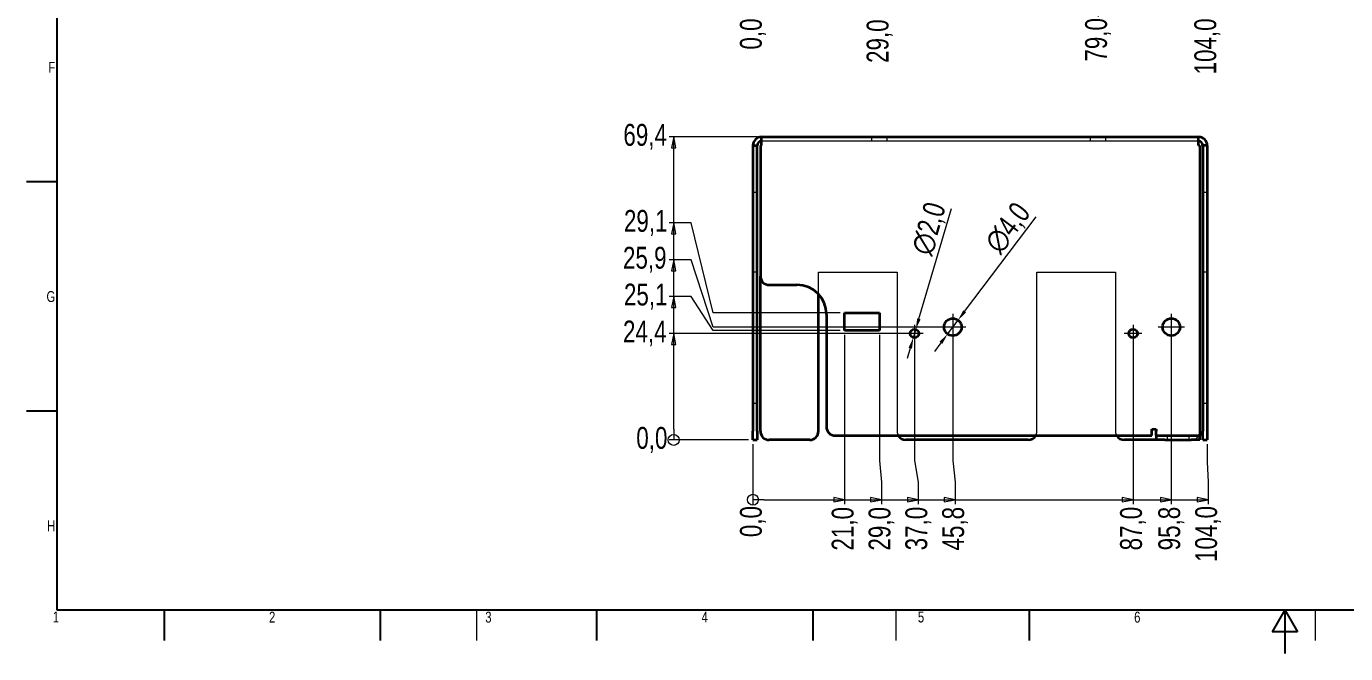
# Model space of a CAD drawing. Header units: millimetres. Extents: x 15 to 597, y -3 to 423.
# Drawn here: x 18 to 319.9, y -3 to 140.6 of the extents above; entities that cross this region are included whole.
import ezdxf

# ---------------------------------------------------------------- set-up
doc = ezdxf.new("R2010")
doc.units = ezdxf.units.MM
doc.layers.get('0').update_dxf_attribs({"lineweight": 25})
doc.layers.add('Arestas Visíveis', color=7, linetype='Continuous', lineweight=35)
doc.layers.add('Legenda', color=7, linetype='Continuous', lineweight=25)
for name, color, linetype, lineweight, true_color in [('Dimensão', 98, 'Continuous', 18, 0x006400), ('Linha de Centro de Dobras', 174, 'Continuous', 18, 0x0000a0), ('Linhas Invisíveis', 151, 'Continuous', 18, 0x87c4ff), ('Marca de Centro', 174, 'Continuous', 18, 0x0000a0)]:
    doc.layers.add(name, color=color, linetype=linetype, lineweight=lineweight, true_color=true_color)
doc.styles.add('Texto_2_5 - LNLS', font='swisscl.ttf')
doc.styles.add('Texto_5_COTA', font='swisscli.ttf')
doc.dimstyles.new('PADRAO-LNLS', dxfattribs={"dimtxt": 5, "dimasz": 2.5, "dimexe": 1, "dimexo": 1, "dimgap": 0.25, "dimtad": 1, "dimdec": 1, "dimrnd": 1e-08, "dimzin": 0, "dimtxsty": 'Texto_5_COTA', "dimcen": 0.09, "dimdle": 4, "dimclrd": 98, "dimclre": 98, "dimclrt": 1, "dimadec": 1, "dimazin": 0, "dimtfac": 0.3, "dimtdec": 3, "dimtmove": 0, "dimatfit": 3, "dimfxl": 1, "dimtolj": 1, "dimtzin": 0, "dimlwd": 15, "dimlwe": 15, "dimarcsym": 0})

# ---------------------------------------------------------------- blocks, each defined once
blk = doc.blocks.new('Borders A2')
at = {"layer": 'Legenda'}
for p, q in [((25, 413), (25, 7)), ((25, 105), (18, 105)), ((25, 52.5), (18, 52.5)), ((25, 7), (587, 7)), ((49.5, 7), (49.5, 0)), ((99, 7), (99, 0)), ((148.5, 7), (148.5, 0)), ((198, 7), (198, 0)), ((247.5, 7), (247.5, 0)), ((306, 7), (303.11, 2)), ((306, 7), (306, -3)), ((306, 7), (308.89, 2)), ((308.89, 2), (303.11, 2))]:
    blk.add_line(p, q, dxfattribs=at)
at = {"layer": 'Linha de Centro de Dobras'}
for p, q in [((121, 7), (121, 0)), ((217, 7), (217, 0)), ((313, 7), (313, 0))]:
    blk.add_line(p, q, dxfattribs=at)
at = {"layer": 'Legenda', "color": 236, "true_color": 0x800040, "char_height": 2.5, "style": 'Texto_2_5 - LNLS'}
for s, insert, attachment_point in [('F', (24.6, 131.25), 6), ('G', (24.6, 78.75), 6), ('H', (24.6, 26.25), 6), ('1', (24.75, 6.64), 2), ('2', (74.25, 6.6), 2), ('3', (123.75, 6.6), 2), ('4', (173.25, 6.64), 2), ('5', (222.75, 6.64), 2), ('6', (272.25, 6.6), 2)]:
    blk.add_mtext(s, dxfattribs=dict(at, insert=insert, attachment_point=attachment_point))
blk = doc.blocks.new('*D24')
at = {"layer": 'Defpoints', "color": 0, "linetype": 'Continuous', "transparency": 16777216}
for p in [(221.56, 71.26), (221, 69.34)]:
    blk.add_point(p, dxfattribs=at)
at = {"layer": 'Dimensão', "color": 98, "linetype": 'Continuous', "lineweight": 15, "true_color": 0x006400, "transparency": 16777216}
for p, q in [((222.27, 73.66), (229.75, 98.96)), ((221, 69.34), (221.56, 71.26)), ((220.29, 66.95), (219.58, 64.55))]:
    blk.add_line(p, q, dxfattribs=at)
at = {"layer": 'Dimensão', "color": 98, "linetype": 'Continuous', "true_color": 0x006400, "transparency": 16777216}
for points in [[(221.87, 73.78), (222.67, 73.54), (221.56, 71.26)], [(219.89, 67.06), (220.69, 66.83), (221, 69.34)]]:
    blk.add_solid(points, dxfattribs=at)
at = {"layer": 'Dimensão', "color": 1, "linetype": 'Continuous', "lineweight": 18, "transparency": 16777216, "insert": (224.83, 94.21), "char_height": 5, "attachment_point": 5, "rotation": 73.5319, "style": 'Texto_5_COTA'}
blk.add_mtext('\\A1;∅2,0', dxfattribs=at)
blk = doc.blocks.new('*D25')
at = {"layer": 'Defpoints', "color": 0, "linetype": 'Continuous', "transparency": 16777216}
for p in [(231.24, 73.37), (228.83, 70.18)]:
    blk.add_point(p, dxfattribs=at)
at = {"layer": 'Dimensão', "color": 98, "linetype": 'Continuous', "lineweight": 15, "true_color": 0x006400, "transparency": 16777216}
for p, q in [((232.74, 75.37), (249.09, 97.01)), ((228.83, 70.18), (231.24, 73.37)), ((227.32, 68.19), (225.81, 66.19))]:
    blk.add_line(p, q, dxfattribs=at)
at = {"layer": 'Dimensão', "color": 98, "linetype": 'Continuous', "true_color": 0x006400, "transparency": 16777216}
for points in [[(232.41, 75.62), (233.08, 75.12), (231.24, 73.37)], [(226.99, 68.44), (227.65, 67.94), (228.83, 70.18)]]:
    blk.add_solid(points, dxfattribs=at)
at = {"layer": 'Dimensão', "color": 1, "linetype": 'Continuous', "lineweight": 18, "transparency": 16777216, "insert": (242.81, 94.3), "char_height": 5, "attachment_point": 5, "rotation": 52.9363, "style": 'Texto_5_COTA'}
blk.add_mtext('\\A1;∅4,0', dxfattribs=at)
blk = doc.blocks.new('*D34')
at = {"layer": 'Defpoints', "color": 0, "linetype": 'Continuous', "transparency": 16777216}
for p in [(184.28, 158.98), (184.28, 158.98), (184.28, 142.89)]:
    blk.add_point(p, dxfattribs=at)
at = {"layer": 'Dimensão', "color": 98, "linetype": 'Continuous', "lineweight": 15, "true_color": 0x006400, "transparency": 16777216}
blk.add_line((184.28, 157.98), (184.28, 142.89), dxfattribs=at)
at = {"layer": 'Dimensão', "color": 1, "linetype": 'Continuous', "lineweight": 18, "transparency": 16777216, "insert": (184.28, 138.89), "char_height": 5, "attachment_point": 5, "rotation": 90, "style": 'Texto_5_COTA'}
blk.add_mtext('\\A1;0,0', dxfattribs=at)
blk = doc.blocks.new('*D35')
at = {"layer": 'Defpoints', "color": 0, "linetype": 'Continuous', "transparency": 16777216}
for p in [(213.28, 209.27), (184.28, 158.98), (213.28, 142.89)]:
    blk.add_point(p, dxfattribs=at)
at = {"layer": 'Dimensão', "color": 98, "linetype": 'Continuous', "lineweight": 15, "true_color": 0x006400, "transparency": 16777216}
blk.add_line((213.28, 208.27), (213.28, 142.89), dxfattribs=at)
at = {"layer": 'Dimensão', "color": 1, "linetype": 'Continuous', "lineweight": 18, "transparency": 16777216, "insert": (213.28, 137.25), "char_height": 5, "attachment_point": 5, "rotation": 90, "style": 'Texto_5_COTA'}
blk.add_mtext('\\A1;29,0', dxfattribs=at)
blk = doc.blocks.new('*D36')
at = {"layer": 'Defpoints', "color": 0, "linetype": 'Continuous', "transparency": 16777216}
for p in [(263.28, 209.27), (184.28, 158.98), (263.28, 142.89)]:
    blk.add_point(p, dxfattribs=at)
at = {"layer": 'Dimensão', "color": 98, "linetype": 'Continuous', "lineweight": 15, "true_color": 0x006400, "transparency": 16777216}
blk.add_line((263.28, 208.27), (263.28, 142.89), dxfattribs=at)
at = {"layer": 'Dimensão', "color": 1, "linetype": 'Continuous', "lineweight": 18, "transparency": 16777216, "insert": (263.28, 137.55), "char_height": 5, "attachment_point": 5, "rotation": 90, "style": 'Texto_5_COTA'}
blk.add_mtext('\\A1;79,0', dxfattribs=at)
blk = doc.blocks.new('*D37')
at = {"layer": 'Defpoints', "color": 0, "linetype": 'Continuous', "transparency": 16777216}
for p in [(184.28, 158.98), (288.28, 158.98), (288.28, 142.89)]:
    blk.add_point(p, dxfattribs=at)
at = {"layer": 'Dimensão', "color": 98, "linetype": 'Continuous', "lineweight": 15, "true_color": 0x006400, "transparency": 16777216}
blk.add_line((288.28, 157.98), (288.28, 142.89), dxfattribs=at)
at = {"layer": 'Dimensão', "color": 1, "linetype": 'Continuous', "lineweight": 18, "transparency": 16777216, "insert": (288.28, 136.05), "char_height": 5, "attachment_point": 5, "rotation": 90, "style": 'Texto_5_COTA'}
blk.add_mtext('\\A1;104,0', dxfattribs=at)
blk = doc.blocks.new('*D42')
at = {"layer": 'Defpoints', "color": 0, "linetype": 'Continuous', "transparency": 16777216}
for p in [(165.15, 45.93), (184.28, 45.93), (184.28, 45.93)]:
    blk.add_point(p, dxfattribs=at)
at = {"layer": 'Dimensão', "color": 98, "linetype": 'Continuous', "lineweight": 15, "true_color": 0x006400, "transparency": 16777216}
blk.add_line((183.28, 45.93), (165.15, 45.93), dxfattribs=at)
at = {"layer": 'Dimensão', "color": 1, "linetype": 'Continuous', "lineweight": 18, "transparency": 16777216, "insert": (161.15, 45.93), "char_height": 5, "attachment_point": 5, "style": 'Texto_5_COTA'}
blk.add_mtext('\\A1;0,0', dxfattribs=at)
blk = doc.blocks.new('*D43')
at = {"layer": 'Defpoints', "color": 0, "linetype": 'Continuous', "transparency": 16777216}
for p in [(165.15, 70.3), (221.28, 70.3), (184.28, 45.93)]:
    blk.add_point(p, dxfattribs=at)
at = {"layer": 'Dimensão', "color": 98, "linetype": 'Continuous', "lineweight": 15, "true_color": 0x006400, "transparency": 16777216}
blk.add_line((220.28, 70.3), (165.15, 70.3), dxfattribs=at)
at = {"layer": 'Dimensão', "color": 1, "linetype": 'Continuous', "lineweight": 18, "transparency": 16777216, "insert": (159.53, 70.3), "char_height": 5, "attachment_point": 5, "style": 'Texto_5_COTA'}
blk.add_mtext('\\A1;24,4', dxfattribs=at)
blk = doc.blocks.new('*D44')
at = {"layer": 'Defpoints', "color": 0, "linetype": 'Continuous', "transparency": 16777216}
for p in [(165.15, 87.19), (230.03, 71.78), (184.28, 45.93)]:
    blk.add_point(p, dxfattribs=at)
at = {"layer": 'Dimensão', "color": 98, "linetype": 'Continuous', "lineweight": 15, "true_color": 0x006400, "transparency": 16777216}
for p, q in [((170.15, 87.19), (165.15, 87.19)), ((175.15, 71.78), (170.15, 87.19)), ((229.03, 71.78), (175.15, 71.78))]:
    blk.add_line(p, q, dxfattribs=at)
at = {"layer": 'Dimensão', "color": 1, "linetype": 'Continuous', "lineweight": 18, "transparency": 16777216, "insert": (159.53, 87.19), "char_height": 5, "attachment_point": 5, "style": 'Texto_5_COTA'}
blk.add_mtext('\\A1;25,9', dxfattribs=at)
blk = doc.blocks.new('*D45')
at = {"layer": 'Defpoints', "color": 0, "linetype": 'Continuous', "transparency": 16777216}
for p in [(165.15, 78.76), (205.28, 71.02), (184.28, 45.93)]:
    blk.add_point(p, dxfattribs=at)
at = {"layer": 'Dimensão', "color": 98, "linetype": 'Continuous', "lineweight": 15, "true_color": 0x006400, "transparency": 16777216}
for p, q in [((170.15, 78.76), (165.15, 78.76)), ((175.15, 71.02), (170.15, 78.76)), ((204.28, 71.02), (175.15, 71.02))]:
    blk.add_line(p, q, dxfattribs=at)
at = {"layer": 'Dimensão', "color": 1, "linetype": 'Continuous', "lineweight": 18, "transparency": 16777216, "insert": (159.75, 78.76), "char_height": 5, "attachment_point": 5, "style": 'Texto_5_COTA'}
blk.add_mtext('\\A1;25,1', dxfattribs=at)
blk = doc.blocks.new('*D46')
at = {"layer": 'Defpoints', "color": 0, "linetype": 'Continuous', "transparency": 16777216}
for p in [(165.15, 95.63), (205.28, 75.02), (184.28, 45.93)]:
    blk.add_point(p, dxfattribs=at)
at = {"layer": 'Dimensão', "color": 98, "linetype": 'Continuous', "lineweight": 15, "true_color": 0x006400, "transparency": 16777216}
for p, q in [((170.15, 95.63), (165.15, 95.63)), ((175.15, 75.02), (170.15, 95.63)), ((204.28, 75.02), (175.15, 75.02))]:
    blk.add_line(p, q, dxfattribs=at)
at = {"layer": 'Dimensão', "color": 1, "linetype": 'Continuous', "lineweight": 18, "transparency": 16777216, "insert": (159.75, 95.63), "char_height": 5, "attachment_point": 5, "style": 'Texto_5_COTA'}
blk.add_mtext('\\A1;29,1', dxfattribs=at)
blk = doc.blocks.new('*D47')
at = {"layer": 'Defpoints', "color": 0, "linetype": 'Continuous', "transparency": 16777216}
for p in [(165.15, 115.33), (186.28, 115.33), (184.28, 45.93)]:
    blk.add_point(p, dxfattribs=at)
at = {"layer": 'Dimensão', "color": 98, "linetype": 'Continuous', "lineweight": 15, "true_color": 0x006400, "transparency": 16777216}
blk.add_line((185.28, 115.33), (165.15, 115.33), dxfattribs=at)
at = {"layer": 'Dimensão', "color": 1, "linetype": 'Continuous', "lineweight": 18, "transparency": 16777216, "insert": (159.62, 115.33), "char_height": 5, "attachment_point": 5, "style": 'Texto_5_COTA'}
blk.add_mtext('\\A1;69,4', dxfattribs=at)
blk = doc.blocks.new('2dTransSymbol3')
at = {"layer": 'Dimensão'}
for p, q in [((166.15, 115.33), (165.65, 112.83)), ((166.15, 112.83), (166.15, 115.33)), ((166.65, 112.83), (166.15, 115.33)), ((165.65, 112.83), (166.65, 112.83)), ((166.15, 95.63), (166.15, 112.83)), ((166.15, 95.63), (165.65, 93.13)), ((166.15, 93.13), (166.15, 95.63)), ((166.65, 93.13), (166.15, 95.63)), ((165.65, 93.13), (166.65, 93.13)), ((166.15, 87.19), (166.15, 93.13)), ((166.15, 87.19), (165.65, 84.69)), ((165.65, 84.69), (166.65, 84.69)), ((166.15, 84.69), (166.15, 87.19)), ((166.65, 84.69), (166.15, 87.19)), ((166.15, 78.76), (166.15, 84.69)), ((166.15, 78.76), (165.65, 76.26)), ((166.15, 76.26), (166.15, 78.76)), ((166.65, 76.26), (166.15, 78.76)), ((165.65, 76.26), (166.65, 76.26)), ((166.15, 70.3), (166.15, 76.26)), ((166.15, 70.3), (165.65, 67.8)), ((166.15, 67.8), (166.15, 70.3)), ((166.65, 67.8), (166.15, 70.3)), ((165.65, 67.8), (166.65, 67.8)), ((166.15, 48.43), (166.15, 67.8)), ((166.15, 48.43), (166.15, 45.93))]:
    blk.add_line(p, q, dxfattribs=at)
at = {"layer": 'Dimensão', "flags": 128}
for points in [[(166.65, 112.83), (166.15, 115.33), (165.65, 112.83), (166.65, 112.83)], [(166.65, 93.13), (166.15, 95.63), (165.65, 93.13), (166.65, 93.13)], [(166.65, 84.69), (166.15, 87.19), (165.65, 84.69), (166.65, 84.69)], [(166.65, 76.26), (166.15, 78.76), (165.65, 76.26), (166.65, 76.26)], [(166.65, 67.8), (166.15, 70.3), (165.65, 67.8), (166.65, 67.8)]]:
    blk.add_lwpolyline(points, dxfattribs=at)
at = {"layer": 'Dimensão'}
blk.add_circle((166.15, 45.93), 1.25, dxfattribs=at)
for points in [[(166.65, 112.83), (166.15, 115.33), (165.65, 112.83), (166.65, 112.83)], [(166.65, 93.13), (166.15, 95.63), (165.65, 93.13), (166.65, 93.13)], [(166.65, 84.69), (166.15, 87.19), (165.65, 84.69), (166.65, 84.69)], [(166.65, 76.26), (166.15, 78.76), (165.65, 76.26), (166.65, 76.26)], [(166.65, 67.8), (166.15, 70.3), (165.65, 67.8), (166.65, 67.8)]]:
    blk.add_solid(points, dxfattribs=at)
blk = doc.blocks.new('*D49')
at = {"layer": 'Defpoints', "color": 0, "linetype": 'Continuous', "transparency": 16777216}
for p in [(184.28, 45.93), (184.28, 45.93), (184.28, 31.24)]:
    blk.add_point(p, dxfattribs=at)
at = {"layer": 'Dimensão', "color": 98, "linetype": 'Continuous', "lineweight": 15, "true_color": 0x006400, "transparency": 16777216}
blk.add_line((184.28, 44.93), (184.28, 31.24), dxfattribs=at)
at = {"layer": 'Dimensão', "color": 1, "linetype": 'Continuous', "lineweight": 18, "transparency": 16777216, "insert": (184.28, 27.24), "char_height": 5, "attachment_point": 5, "rotation": 90, "style": 'Texto_5_COTA'}
blk.add_mtext('\\A1;0,0', dxfattribs=at)
blk = doc.blocks.new('*D50')
at = {"layer": 'Defpoints', "color": 0, "linetype": 'Continuous', "transparency": 16777216}
for p in [(205.28, 71.02), (184.28, 45.93), (205.28, 31.24)]:
    blk.add_point(p, dxfattribs=at)
at = {"layer": 'Dimensão', "color": 98, "linetype": 'Continuous', "lineweight": 15, "true_color": 0x006400, "transparency": 16777216}
blk.add_line((205.28, 70.02), (205.28, 31.24), dxfattribs=at)
at = {"layer": 'Dimensão', "color": 1, "linetype": 'Continuous', "lineweight": 18, "transparency": 16777216, "insert": (205.28, 25.59), "char_height": 5, "attachment_point": 5, "rotation": 90, "style": 'Texto_5_COTA'}
blk.add_mtext('\\A1;21,0', dxfattribs=at)
blk = doc.blocks.new('*D51')
at = {"layer": 'Defpoints', "color": 0, "linetype": 'Continuous', "transparency": 16777216}
for p in [(213.28, 71.02), (184.28, 45.93), (213.72, 31.24)]:
    blk.add_point(p, dxfattribs=at)
at = {"layer": 'Dimensão', "color": 98, "linetype": 'Continuous', "lineweight": 15, "true_color": 0x006400, "transparency": 16777216}
for p, q in [((213.28, 70.02), (213.28, 41.24)), ((213.28, 41.24), (213.72, 36.24)), ((213.72, 36.24), (213.72, 31.24))]:
    blk.add_line(p, q, dxfattribs=at)
at = {"layer": 'Dimensão', "color": 1, "linetype": 'Continuous', "lineweight": 18, "transparency": 16777216, "insert": (213.72, 25.59), "char_height": 5, "attachment_point": 5, "rotation": 90, "style": 'Texto_5_COTA'}
blk.add_mtext('\\A1;29,0', dxfattribs=at)
blk = doc.blocks.new('*D52')
at = {"layer": 'Defpoints', "color": 0, "linetype": 'Continuous', "transparency": 16777216}
for p in [(221.28, 70.3), (184.28, 45.93), (222.14, 31.24)]:
    blk.add_point(p, dxfattribs=at)
at = {"layer": 'Dimensão', "color": 98, "linetype": 'Continuous', "lineweight": 15, "true_color": 0x006400, "transparency": 16777216}
for p, q in [((221.28, 69.3), (221.28, 41.24)), ((221.28, 41.24), (222.14, 36.24)), ((222.14, 36.24), (222.14, 31.24))]:
    blk.add_line(p, q, dxfattribs=at)
at = {"layer": 'Dimensão', "color": 1, "linetype": 'Continuous', "lineweight": 18, "transparency": 16777216, "insert": (222.14, 25.64), "char_height": 5, "attachment_point": 5, "rotation": 90, "style": 'Texto_5_COTA'}
blk.add_mtext('\\A1;37,0', dxfattribs=at)
blk = doc.blocks.new('*D53')
at = {"layer": 'Defpoints', "color": 0, "linetype": 'Continuous', "transparency": 16777216}
for p in [(230.03, 71.78), (184.28, 45.93), (230.57, 31.24)]:
    blk.add_point(p, dxfattribs=at)
at = {"layer": 'Dimensão', "color": 98, "linetype": 'Continuous', "lineweight": 15, "true_color": 0x006400, "transparency": 16777216}
for p, q in [((230.03, 70.78), (230.03, 41.24)), ((230.03, 41.24), (230.57, 36.24)), ((230.57, 36.24), (230.57, 31.24))]:
    blk.add_line(p, q, dxfattribs=at)
at = {"layer": 'Dimensão', "color": 1, "linetype": 'Continuous', "lineweight": 18, "transparency": 16777216, "insert": (230.57, 25.61), "char_height": 5, "attachment_point": 5, "rotation": 90, "style": 'Texto_5_COTA'}
blk.add_mtext('\\A1;45,8', dxfattribs=at)
blk = doc.blocks.new('*D54')
at = {"layer": 'Defpoints', "color": 0, "linetype": 'Continuous', "transparency": 16777216}
for p in [(271.28, 70.3), (184.28, 45.93), (271.28, 31.24)]:
    blk.add_point(p, dxfattribs=at)
at = {"layer": 'Dimensão', "color": 98, "linetype": 'Continuous', "lineweight": 15, "true_color": 0x006400, "transparency": 16777216}
blk.add_line((271.28, 69.3), (271.28, 31.24), dxfattribs=at)
at = {"layer": 'Dimensão', "color": 1, "linetype": 'Continuous', "lineweight": 18, "transparency": 16777216, "insert": (271.28, 25.63), "char_height": 5, "attachment_point": 5, "rotation": 90, "style": 'Texto_5_COTA'}
blk.add_mtext('\\A1;87,0', dxfattribs=at)
blk = doc.blocks.new('*D55')
at = {"layer": 'Defpoints', "color": 0, "linetype": 'Continuous', "transparency": 16777216}
for p in [(280.03, 71.78), (184.28, 45.93), (280.03, 31.24)]:
    blk.add_point(p, dxfattribs=at)
at = {"layer": 'Dimensão', "color": 98, "linetype": 'Continuous', "lineweight": 15, "true_color": 0x006400, "transparency": 16777216}
blk.add_line((280.03, 70.78), (280.03, 31.24), dxfattribs=at)
at = {"layer": 'Dimensão', "color": 1, "linetype": 'Continuous', "lineweight": 18, "transparency": 16777216, "insert": (280.03, 25.64), "char_height": 5, "attachment_point": 5, "rotation": 90, "style": 'Texto_5_COTA'}
blk.add_mtext('\\A1;95,8', dxfattribs=at)
blk = doc.blocks.new('*D56')
at = {"layer": 'Defpoints', "color": 0, "linetype": 'Continuous', "transparency": 16777216}
for p in [(184.28, 45.93), (288.28, 45.93), (288.47, 31.24)]:
    blk.add_point(p, dxfattribs=at)
at = {"layer": 'Dimensão', "color": 98, "linetype": 'Continuous', "lineweight": 15, "true_color": 0x006400, "transparency": 16777216}
for p, q in [((288.28, 44.93), (288.28, 40.93)), ((288.28, 40.93), (288.47, 36.24)), ((288.47, 36.24), (288.47, 31.24))]:
    blk.add_line(p, q, dxfattribs=at)
at = {"layer": 'Dimensão', "color": 1, "linetype": 'Continuous', "lineweight": 18, "transparency": 16777216, "insert": (288.47, 24.4), "char_height": 5, "attachment_point": 5, "rotation": 90, "style": 'Texto_5_COTA'}
blk.add_mtext('\\A1;104,0', dxfattribs=at)
blk = doc.blocks.new('2dTransSymbol4')
at = {"layer": 'Dimensão'}
for p, q in [((186.78, 32.24), (184.28, 32.24)), ((186.78, 32.24), (202.78, 32.24)), ((205.28, 32.24), (202.78, 32.74)), ((202.78, 32.74), (202.78, 31.74)), ((202.78, 32.24), (205.28, 32.24)), ((202.78, 31.74), (205.28, 32.24)), ((205.28, 32.24), (211.22, 32.24)), ((213.72, 32.24), (211.22, 32.74)), ((211.22, 32.74), (211.22, 31.74)), ((211.22, 32.24), (213.72, 32.24)), ((211.22, 31.74), (213.72, 32.24)), ((213.72, 32.24), (219.64, 32.24)), ((222.14, 32.24), (219.64, 32.74)), ((219.64, 32.74), (219.64, 31.74)), ((219.64, 32.24), (222.14, 32.24)), ((219.64, 31.74), (222.14, 32.24)), ((222.14, 32.24), (228.07, 32.24)), ((230.57, 32.24), (228.07, 32.74)), ((228.07, 32.74), (228.07, 31.74)), ((228.07, 32.24), (230.57, 32.24)), ((228.07, 31.74), (230.57, 32.24)), ((230.57, 32.24), (268.78, 32.24)), ((271.28, 32.24), (268.78, 32.74)), ((268.78, 32.74), (268.78, 31.74)), ((268.78, 32.24), (271.28, 32.24)), ((268.78, 31.74), (271.28, 32.24)), ((271.28, 32.24), (277.53, 32.24)), ((280.03, 32.24), (277.53, 32.74)), ((277.53, 32.74), (277.53, 31.74)), ((277.53, 32.24), (280.03, 32.24)), ((277.53, 31.74), (280.03, 32.24)), ((280.03, 32.24), (285.97, 32.24)), ((288.47, 32.24), (285.97, 32.74)), ((285.97, 32.74), (285.97, 31.74)), ((285.97, 32.24), (288.47, 32.24)), ((285.97, 31.74), (288.47, 32.24))]:
    blk.add_line(p, q, dxfattribs=at)
at = {"layer": 'Dimensão', "flags": 128}
for points in [[(202.78, 31.74), (205.28, 32.24), (202.78, 32.74), (202.78, 31.74)], [(211.22, 31.74), (213.72, 32.24), (211.22, 32.74), (211.22, 31.74)], [(219.64, 31.74), (222.14, 32.24), (219.64, 32.74), (219.64, 31.74)], [(228.07, 31.74), (230.57, 32.24), (228.07, 32.74), (228.07, 31.74)], [(268.78, 31.74), (271.28, 32.24), (268.78, 32.74), (268.78, 31.74)], [(277.53, 31.74), (280.03, 32.24), (277.53, 32.74), (277.53, 31.74)], [(285.97, 31.74), (288.47, 32.24), (285.97, 32.74), (285.97, 31.74)]]:
    blk.add_lwpolyline(points, dxfattribs=at)
at = {"layer": 'Dimensão'}
blk.add_circle((184.28, 32.24), 1.25, dxfattribs=at)
for points in [[(202.78, 31.74), (205.28, 32.24), (202.78, 32.74), (202.78, 31.74)], [(211.22, 31.74), (213.72, 32.24), (211.22, 32.74), (211.22, 31.74)], [(219.64, 31.74), (222.14, 32.24), (219.64, 32.74), (219.64, 31.74)], [(228.07, 31.74), (230.57, 32.24), (228.07, 32.74), (228.07, 31.74)], [(268.78, 31.74), (271.28, 32.24), (268.78, 32.74), (268.78, 31.74)], [(277.53, 31.74), (280.03, 32.24), (277.53, 32.74), (277.53, 31.74)], [(285.97, 31.74), (288.47, 32.24), (285.97, 32.74), (285.97, 31.74)]]:
    blk.add_solid(points, dxfattribs=at)

msp = doc.modelspace()

# ---------------------------------------------------------------- linework, layer by layer
at = {"layer": 'Arestas Visíveis'}
for p, q in [((186.281, 113.327), (186.281, 115.327)), ((186.281, 115.327), (286.281, 115.327)), ((286.281, 113.327), (286.281, 115.327)), ((184.281, 113.327), (184.281, 47.927)), ((184.281, 113.327), (185.281, 113.327)), ((185.281, 47.927), (185.281, 113.327)), ((186.281, 113.327), (185.988, 113.327)), ((185.988, 113.327), (185.988, 83.427)), ((286.281, 113.327), (286.574, 113.327)), ((286.574, 113.327), (286.574, 47.927)), ((287.281, 113.327), (287.281, 47.927)), ((288.281, 113.327), (287.281, 113.327)), ((288.281, 113.327), (288.281, 47.927)), ((185.988, 47.927), (185.988, 83.427)), ((187.988, 81.427), (194.361, 81.427)), ((199.281, 47.927), (199.281, 79.299)), ((201.111, 74.677), (201.111, 48.927)), ((205.281, 71.021), (205.281, 75.021)), ((205.281, 75.021), (213.281, 75.021)), ((213.281, 75.021), (213.281, 71.021)), ((213.281, 71.021), (205.281, 71.021)), ((275.574, 46.927), (275.574, 48.427)), ((275.574, 48.427), (276.574, 48.427)), ((276.574, 48.427), (276.574, 47.927)), ((184.281, 45.927), (184.281, 47.927)), ((184.281, 45.927), (185.281, 45.927)), ((185.281, 47.927), (185.281, 45.927)), ((197.281, 45.927), (187.988, 45.927)), ((203.111, 46.927), (275.574, 46.927)), ((247.281, 45.927), (219.281, 45.927)), ((276.574, 45.927), (269.281, 45.927)), ((276.574, 46.927), (276.574, 47.927)), ((276.574, 46.927), (278.574, 46.927)), ((276.574, 46.927), (276.574, 45.927)), ((278.574, 45.927), (276.574, 45.927)), ((278.574, 46.927), (284.574, 46.927)), ((278.574, 45.927), (284.574, 45.927)), ((284.574, 46.927), (286.574, 46.927)), ((286.574, 45.927), (284.574, 45.927)), ((286.574, 47.927), (286.574, 46.927)), ((286.574, 45.927), (286.574, 46.927)), ((287.281, 45.927), (287.281, 47.927)), ((287.281, 45.927), (288.281, 45.927)), ((288.281, 47.927), (288.281, 45.927))]:
    msp.add_line(p, q, dxfattribs=at)
for centre, radius in [((230.031, 71.777), 2), ((280.031, 71.777), 2), ((221.281, 70.302), 1), ((271.281, 70.302), 1)]:
    msp.add_circle(centre, radius, dxfattribs=at)
for centre, radius, start, end in [((186.281, 113.327), 2, 90, 180), ((286.281, 113.327), 2, 0, 90), ((186.281, 113.327), 1, 90, 180), ((286.281, 113.327), 1, 0, 90), ((187.988, 83.427), 2, 180, 270), ((194.361, 74.677), 6.75, 0, 90), ((203.111, 48.927), 2, 180, 270), ((187.988, 47.927), 2, 180, 270), ((197.281, 47.927), 2, 270, 0), ((219.281, 47.927), 2, 210, 270), ((247.281, 47.927), 2, 270, 330), ((269.281, 47.927), 2, 210, 270)]:
    msp.add_arc(centre, radius, start, end, dxfattribs=at)
at = {"layer": 'Linhas Invisíveis'}
for p, q in [((211.531, 114.327), (211.531, 115.327)), ((215.031, 114.327), (215.031, 115.327)), ((261.531, 114.327), (261.531, 115.327)), ((265.031, 114.327), (265.031, 115.327)), ((286.281, 114.327), (186.281, 114.327)), ((185.281, 102.576), (184.281, 102.576)), ((288.281, 102.576), (287.281, 102.576)), ((185.281, 84.327), (184.281, 84.327)), ((199.281, 79.299), (199.281, 84.327)), ((199.281, 84.327), (217.281, 84.327)), ((217.281, 84.327), (217.281, 47.927)), ((249.281, 47.927), (249.281, 84.327)), ((249.281, 84.327), (267.281, 84.327)), ((267.281, 84.327), (267.281, 47.927)), ((288.281, 84.327), (287.281, 84.327)), ((184.281, 54.327), (185.281, 54.327)), ((287.281, 54.327), (288.281, 54.327)), ((279.074, 46.927), (279.074, 45.927)), ((284.074, 46.927), (284.074, 45.927))]:
    msp.add_line(p, q, dxfattribs=at)
for centre, start, end in [((219.281, 47.927), 180, 210), ((247.281, 47.927), 330, 0), ((269.281, 47.927), 180, 210), ((284.574, 47.927), 270, 0)]:
    msp.add_arc(centre, 2, start, end, dxfattribs=at)
at = {"layer": 'Marca de Centro', "linetype": 'Continuous'}
for p, q in [((230.031, 74.777), (230.031, 68.777)), ((280.031, 74.777), (280.031, 68.777)), ((223.281, 70.302), (219.281, 70.302)), ((221.281, 72.302), (221.281, 68.302)), ((233.031, 71.777), (227.031, 71.777)), ((273.281, 70.302), (269.281, 70.302)), ((271.281, 72.302), (271.281, 68.302)), ((283.031, 71.777), (277.031, 71.777))]:
    msp.add_line(p, q, dxfattribs=at)

# ---------------------------------------------------------------- block references
msp.add_blockref('Borders A2', (0, 0))
at = {"layer": 'Dimensão'}
for name in ['2dTransSymbol3', '2dTransSymbol4']:
    msp.add_blockref(name, (0, 0), dxfattribs=at)

# ---------------------------------------------------------------- dimensions: what is measured, and where the dimension line sits
at = {"layer": 'Dimensão', "color": 98, "linetype": 'Continuous', "lineweight": 18, "true_color": 0x006400}
for feature_location, offset, dtype, origin, picture, middle in [((213.281, 209.271), (0, -66.381), 1, (184.281, 158.978), '*D35', (213.281, 137.247)), ((263.281, 209.271), (0, -66.381), 1, (184.281, 158.978), '*D36', (263.281, 137.545)), ((184.281108082, 158.978181597), (0, -16.088146035), 1, (184.281108082, 158.978181597), '*D34', (184.281108082, 138.890035438)), ((288.281, 158.978), (0, -16.088), 1, (184.281, 158.978), '*D37', (288.281, 136.053)), ((186.281, 115.327), (-21.129, 0), 0, (184.281, 45.927), '*D47', (159.615, 115.327)), ((205.281, 75.021), (-40.129, 20.609), 0, (184.281, 45.927), '*D46', (159.75, 95.63)), ((230.031214864, 71.777074198), (-64.879196684, 15.416201735), 0, (184.281108082, 45.927074198), '*D44', (159.531768984, 87.193275933)), ((205.281, 71.021), (-40.129, 7.735), 0, (184.281, 45.927), '*D45', (159.75, 78.757)), ((221.281, 70.302), (-56.129, 0), 0, (184.281, 45.927), '*D43', (159.528, 70.302)), ((230.0312, 71.7771), (0.5426, -40.5397), 1, (184.2811, 45.9271), '*D53', (230.5738, 25.6138)), ((280.0312, 71.7771), (0, -40.5397), 1, (184.2811, 45.9271), '*D55', (280.0312, 25.645)), ((205.281, 71.021), (0, -39.784), 1, (184.281, 45.927), '*D50', (205.281, 25.594)), ((213.281, 71.021), (0.437, -39.784), 1, (184.281, 45.927), '*D51', (213.718, 25.594)), ((221.281, 70.302), (0.856, -39.065), 1, (184.281, 45.927), '*D52', (222.137, 25.645)), ((271.281, 70.302), (0, -39.065), 1, (184.281, 45.927), '*D54', (271.281, 25.627)), ((184.281108082, 45.927074198), (-19.129089903, 0), 0, (184.281108082, 45.927074198), '*D42', (161.152018055, 45.927074198)), ((184.281108082, 45.927074198), (0, -14.689710978), 1, (184.281108082, 45.927074198), '*D49', (184.281108082, 27.237363096)), ((288.281, 45.927), (0.191, -14.69), 1, (184.281, 45.927), '*D56', (288.472, 24.4))]:
    dim = msp.add_ordinate_dim(feature_location=feature_location, offset=offset, dtype=dtype, origin=origin, dimstyle='PADRAO-LNLS', override={"dimgap": 0.25, "dimtad": 0, "dimdec": 1, "dimtol": 0, "dimlim": 0, "dimtp": 0, "dimtm": 0, "dimtdec": 3}, dxfattribs=at)
    dim.commit()
    dim.dimension.update_dxf_attribs({"geometry": picture, "text_midpoint": middle})
for p1, p2, picture, middle in [((220.998, 69.343), (221.565, 71.261), '*D24', (228.067, 93.257)), ((228.826, 70.181), (231.237, 73.373), '*D25', (245.507, 92.266))]:
    dim = msp.add_diameter_dim_2p(p1=p1, p2=p2, dimstyle='PADRAO-LNLS', override={"dimgap": 0.25, "dimdec": 1, "dimlfac": 1, "dimtol": 0, "dimlim": 0, "dimtp": 0, "dimtm": 0, "dimtdec": 3, "dimatfit": 2}, dxfattribs=at)
    dim.commit()
    dim.dimension.update_dxf_attribs({"geometry": picture, "text_midpoint": middle, "dimtype": 163})

doc.saveas('drawing.dxf')
